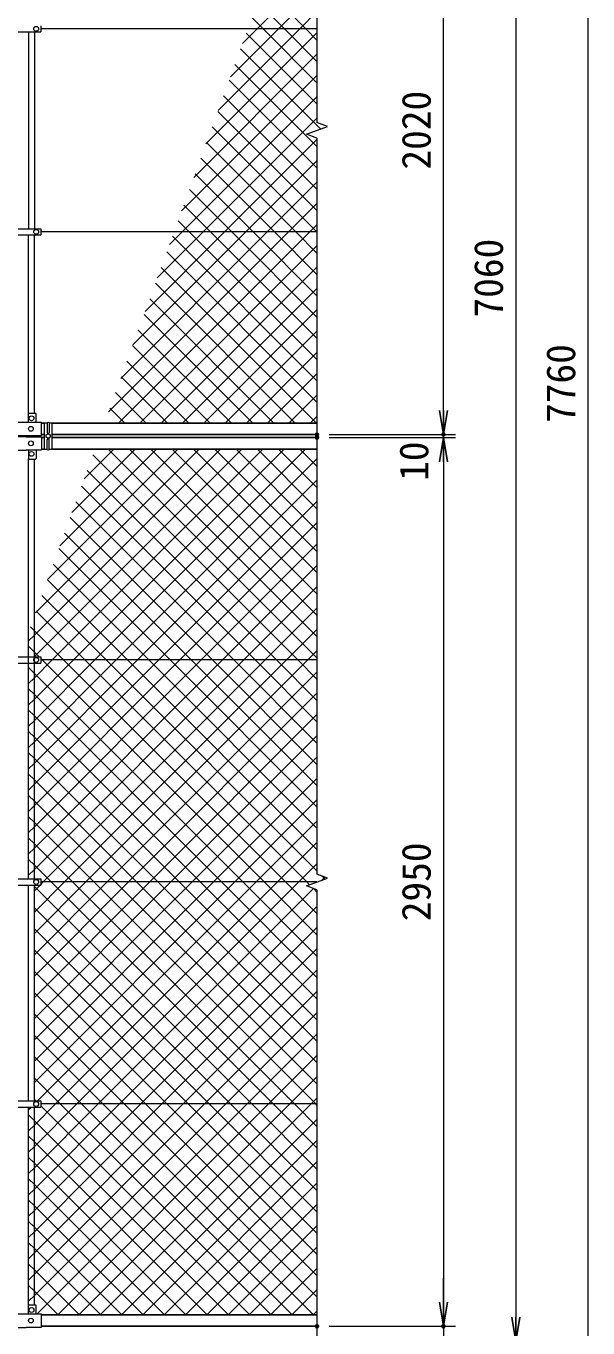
# Model space of a CAD drawing. Units: millimetres, scale not verified. Extents: x -8400 to 8400, y -5940 to 5940.
# Drawn here: x -4360 to -2494, y -2665 to 1656 of the extents above; entities that cross this region are included whole.
import ezdxf
from ezdxf.enums import TextEntityAlignment as Align

# ---------------------------------------------------------------- set-up
doc = ezdxf.new("R2010")
doc.units = ezdxf.units.MM
doc.header["$LTSCALE"] = 20
doc.header["$PDMODE"] = 32
doc.header["$PDSIZE"] = 10
for name, color, linetype, lineweight in [('0-1_D-STR1', 1, 'Continuous', 25), ('0-5_D-STR-DIM', 7, 'Continuous', 13), ('0-8_D-STR3', 3, 'Continuous', 13), ('0-B_D-STR2', 7, 'Continuous', 13)]:
    doc.layers.add(name, color=color, linetype=linetype, lineweight=lineweight)
doc.layers.add('0-6_0', color=7, linetype='Continuous')
doc.layers.add('0-7_Defpoints', color=8, linetype='Continuous')
doc.styles.add('ＭＳ ゴシック', font='')
doc.styles.get('ＭＳ ゴシック').set_extended_font_data('MS Gothic')

# ---------------------------------------------------------------- blocks, each defined once
blk = doc.blocks.new('_Open')
at = {"layer": '0-6_0'}
blk.add_line((-20, 3.333), (0, 0), dxfattribs=at)
blk.add_lwpolyline([(-20, -3.333), (0, 0), (-20, 0)], dxfattribs=at)

msp = doc.modelspace()

# ---------------------------------------------------------------- linework, layer by layer
at = {"layer": '0-1_D-STR1'}
for p, q in [((-4309.06, 338.1), (-4299.06, 338.1)), ((-4274.06, 338.1), (-3394.06, 338.1)), ((-4309.06, 300), (-4299.06, 300)), ((-4309.06, 290), (-4299.06, 290)), ((-4274.06, 300), (-3394.06, 300)), ((-4274.06, 290), (-3394.06, 290)), ((-4309.06, 251.9), (-4299.06, 251.9)), ((-4274.06, 251.9), (-3394.06, 251.9)), ((-4309.06, -2621.9), (-3394.06, -2621.9)), ((-4309.06, -2660), (-3394.06, -2660))]:
    msp.add_line(p, q, dxfattribs=at)
at = {"layer": '0-5_D-STR-DIM'}
for p, q in [((-2734.06, 4270), (-2734.06, -2630)), ((-2494.06, 4270), (-2494.06, -3330)), ((-3394.06, 3314.35), (-3394.06, 1335.65)), ((-2974.06, 380), (-2974.06, 2240)), ((-3429.3, 1297.17), (-3358.83, 1322.83)), ((-3394.06, 1284.35), (-3429.3, 1297.17)), ((-3358.83, 1322.83), (-3394.06, 1335.65)), ((-3394.06, 1284.35), (-3394.06, -1159.35)), ((-2974.06, 380), (-2974.06, 460)), ((-3354.06, 300), (-2934.06, 300)), ((-3354.06, 300), (-2934.06, 300)), ((-3354.06, 290), (-2934.06, 290)), ((-3354.06, 290), (-2934.06, 290)), ((-2974.06, 290), (-2974.06, 300)), ((-2974.06, 210), (-2974.06, -2580)), ((-2974.06, 210), (-2974.06, 130)), ((-3358.83, -1172.17), (-3394.06, -1159.35)), ((-3429.3, -1197.83), (-3358.83, -1172.17)), ((-3394.06, -1210.65), (-3429.3, -1197.83)), ((-3394.06, -1210.65), (-3394.06, -2800)), ((-2974.06, -2580), (-2974.06, -2500)), ((-3354.06, -2660), (-2934.06, -2660)), ((-3354.06, -2660), (-2934.06, -2660)), ((-2974.06, -2660), (-2974.06, -2710))]:
    msp.add_line(p, q, dxfattribs=at)
at = {"layer": '0-7_Defpoints'}
for p in [(-3394.06, 300), (-2974.06, 300), (-3394.06, 290), (-3394.06, -2660), (-2974.06, -2660)]:
    msp.add_point(p, dxfattribs=at)
at = {"layer": '0-8_D-STR3'}
for p, q in [((-4311.56, 1657.3), (-4311.56, 1636.7)), ((-3394.06, 1647), (-4311.56, 1647)), ((-4476.56, 1636.7), (-4311.56, 1636.7)), ((-4351.56, 1636.7), (-4351.56, 983.3)), ((-4332.56, 1636.7), (-4332.56, 983.3)), ((-4476.56, 983.3), (-4311.56, 983.3)), ((-4476.56, 962.7), (-4311.56, 962.7)), ((-4351.56, 370.42), (-4351.56, 962.7)), ((-4332.56, 371.1), (-4332.56, 962.7)), ((-4311.56, 983.3), (-4311.56, 962.7)), ((-3394.06, 973), (-4311.56, 973)), ((-4352.06, 341.1), (-4352.06, 369.1)), ((-4350.06, 371.1), (-4329.06, 371.1)), ((-4327.06, 341.1), (-4327.06, 369.1)), ((-4427.86, 341.6), (-4360.26, 341.6)), ((-4360.26, 341.6), (-4359.26, 341.1)), ((-4360.26, 341.1), (-4309.06, 341.1)), ((-4309.06, 297.1), (-4309.06, 341.1)), ((-4299.06, 339.37), (-4290.06, 339.37)), ((-4290.06, 339.37), (-4290.06, 307)), ((-4283.06, 339.37), (-4283.06, 307)), ((-4360.26, 297.1), (-4309.06, 297.1)), ((-4360.26, 292.9), (-4309.06, 292.9)), ((-4309.06, 292.9), (-4309.06, 248.9)), ((-4290.06, 250.11), (-4290.06, 283)), ((-4283.06, 250.11), (-4283.06, 283)), ((-4427.86, 248.4), (-4360.26, 248.4)), ((-4360.26, 248.4), (-4359.26, 248.9)), ((-4360.26, 248.9), (-4309.06, 248.9)), ((-4352.06, 248.9), (-4352.06, 220.9)), ((-4351.56, -1174.7), (-4351.56, 219.58)), ((-4350.06, 218.9), (-4329.06, 218.9)), ((-4332.56, -1174.7), (-4332.56, 218.9)), ((-4327.06, 248.9), (-4327.06, 220.9)), ((-4476.56, -437.7), (-4311.56, -437.7)), ((-4476.56, -458.3), (-4311.56, -458.3)), ((-4311.56, -437.7), (-4311.56, -458.3)), ((-3394.06, -448), (-4311.56, -448)), ((-4476.56, -1174.7), (-4311.56, -1174.7)), ((-4476.56, -1195.3), (-4311.56, -1195.3)), ((-4351.56, -1911.7), (-4351.56, -1195.3)), ((-4332.56, -1911.7), (-4332.56, -1195.3)), ((-4311.56, -1174.7), (-4311.56, -1195.3)), ((-3394.06, -1185), (-4311.56, -1185)), ((-4476.56, -1911.7), (-4311.56, -1911.7)), ((-4476.56, -1932.3), (-4311.56, -1932.3)), ((-4351.56, -2589.58), (-4351.56, -1932.3)), ((-4332.56, -2588.9), (-4332.56, -1932.3)), ((-4311.56, -1911.7), (-4311.56, -1932.3)), ((-3394.06, -1922), (-4311.56, -1922)), ((-4352.06, -2618.9), (-4352.06, -2590.9)), ((-4350.06, -2588.9), (-4329.06, -2588.9)), ((-4327.06, -2618.9), (-4327.06, -2590.9)), ((-4427.86, -2618.4), (-4360.26, -2618.4)), ((-4360.26, -2618.4), (-4359.26, -2618.9)), ((-4360.26, -2618.9), (-4309.06, -2618.9)), ((-4309.06, -2662.9), (-4309.06, -2618.9)), ((-4360.26, -2662.9), (-4309.06, -2662.9))]:
    msp.add_line(p, q, dxfattribs=at)
for points in [[(-4290.06, 250.11), (-4299.06, 250.11), (-4299.06, 339.37)], [(-4283.06, 339.37), (-4274.06, 339.37), (-4274.06, 250.11), (-4283.06, 250.11)], [(-4427.86, 296.6), (-4360.26, 296.6), (-4359.26, 297.1)], [(-4427.86, 293.4), (-4360.26, 293.4), (-4359.26, 292.9)], [(-4427.86, -2663.4), (-4360.26, -2663.4), (-4359.26, -2662.9)]]:
    msp.add_lwpolyline(points, dxfattribs=at)
msp.add_lwpolyline([(-4286.56, 286.9), (-4293.58, 290.95), (-4293.58, 299.05), (-4286.56, 303.1), (-4279.55, 299.05), (-4279.55, 290.95)], close=True, dxfattribs=at)
for centre, radius in [((-4326.56, 1647), 8), ((-4326.56, 973), 8), ((-4342.06, 354.1), 8), ((-4344.06, 319.1), 8), ((-4344.06, 270.9), 8), ((-4286.56, 295), 7.03), ((-4342.06, 235.9), 8), ((-4326.56, -448), 8), ((-4326.56, -1185), 8), ((-4326.56, -1922), 8), ((-4344.06, -2640.9), 8), ((-4342.06, -2605.9), 8)]:
    msp.add_circle(centre, radius, dxfattribs=at)
for centre, radius, start, end in [((-4350.06, 369.1), 2, 90, 180), ((-4329.06, 369.1), 2, 0, 90), ((-4286.56, 333.74), 6.62, 58.10921, 121.89079), ((-4286.56, 307), 3.5, 180, 0), ((-4286.56, 283), 3.5, 0, 180), ((-4350.06, 220.9), 2, 180, 270), ((-4329.06, 220.9), 2, 270, 0), ((-4286.56, 255.74), 6.62, 238.10921, 301.89079), ((-4350.06, -2590.9), 2, 90, 180), ((-4329.06, -2590.9), 2, 0, 90)]:
    msp.add_arc(centre, radius, start, end, dxfattribs=at)
at = {"layer": '0-B_D-STR2'}
for p, q in [((-3592.42, 1647), (-3394.06, 1845.35)), ((-3431.53, 1647), (-3572.23, 1787.7)), ((-3521.71, 1647), (-3394.06, 1774.64)), ((-3502.24, 1647), (-3591.1, 1735.86)), ((-3451, 1647), (-3394.06, 1703.93)), ((-3722.12, 1375.87), (-3451, 1647)), ((-3681.66, 1487.05), (-3521.71, 1647)), ((-3641.19, 1598.22), (-3592.42, 1647)), ((-3572.95, 1647), (-3609.97, 1684.02)), ((-3394.06, 1468.12), (-3572.95, 1647)), ((-3394.06, 1538.83), (-3502.24, 1647)), ((-3394.06, 1609.54), (-3431.53, 1647)), ((-3762.59, 1264.7), (-3394.06, 1633.22)), ((-3394.06, 1397.41), (-3628.84, 1632.18)), ((-3803.05, 1153.52), (-3394.06, 1562.51)), ((-3381.82, 1314.46), (-3647.7, 1580.34)), ((-3394.06, 1255.98), (-3666.57, 1528.49)), ((-3843.52, 1042.35), (-3394.06, 1491.8)), ((-3394.06, 1185.27), (-3685.44, 1476.65)), ((-3842.15, 973), (-3394.06, 1421.09)), ((-3394.06, 1114.56), (-3704.31, 1424.81)), ((-3771.44, 973), (-3394.06, 1350.38)), ((-3394.06, 1043.85), (-3723.18, 1372.97)), ((-3394.06, 973.14), (-3742.05, 1321.13)), ((-3464.63, 973), (-3760.92, 1269.29)), ((-3700.73, 973), (-3394.06, 1279.67)), ((-3535.34, 973), (-3779.79, 1217.44)), ((-3630.02, 973), (-3394.06, 1208.96)), ((-3606.05, 973), (-3798.66, 1165.6)), ((-3559.31, 973), (-3394.06, 1138.25)), ((-3676.76, 973), (-3817.52, 1113.76)), ((-3747.47, 973), (-3836.39, 1061.92)), ((-3488.6, 973), (-3394.06, 1067.54)), ((-3818.19, 973), (-3855.26, 1010.08)), ((-4086.3, 375.3), (-3488.6, 973)), ((-4045.84, 486.47), (-3559.31, 973)), ((-4005.37, 597.65), (-3630.02, 973)), ((-3964.91, 708.82), (-3700.73, 973)), ((-3924.44, 820), (-3771.44, 973)), ((-3883.98, 931.17), (-3842.15, 973)), ((-3394.06, 478.17), (-3874.13, 958.23)), ((-3394.06, 548.88), (-3818.19, 973)), ((-3394.06, 619.59), (-3747.47, 973)), ((-3394.06, 690.3), (-3676.76, 973)), ((-3394.06, 761.01), (-3606.05, 973)), ((-3394.06, 831.72), (-3535.34, 973)), ((-3394.06, 902.43), (-3464.63, 973)), ((-3982.08, 338.1), (-3394.06, 926.11)), ((-3394.06, 407.46), (-3893, 906.39)), ((-3395.42, 338.1), (-3911.87, 854.55)), ((-3911.37, 338.1), (-3394.06, 855.4)), ((-3466.13, 338.1), (-3930.74, 802.71)), ((-3840.66, 338.1), (-3394.06, 784.69)), ((-3536.84, 338.1), (-3949.61, 750.87)), ((-3607.55, 338.1), (-3968.47, 699.03)), ((-3769.95, 338.1), (-3394.06, 713.98)), ((-3678.26, 338.1), (-3987.34, 647.18)), ((-3699.24, 338.1), (-3394.06, 643.27)), ((-3748.97, 338.1), (-4006.21, 595.34)), ((-3628.52, 338.1), (-3394.06, 572.56)), ((-3819.68, 338.1), (-4025.08, 543.5)), ((-3890.39, 338.1), (-4043.95, 491.66)), ((-3557.81, 338.1), (-3394.06, 501.85)), ((-3961.1, 338.1), (-4062.82, 439.82)), ((-3487.1, 338.1), (-3394.06, 431.14)), ((-4031.81, 338.1), (-4081.69, 387.97)), ((-3416.39, 338.1), (-3394.06, 360.43)), ((-4329.09, -291.75), (-3785.44, 251.9)), ((-4288.62, -180.58), (-3856.15, 251.9)), ((-4273.2, -448), (-3573.3, 251.9)), ((-4248.16, -69.4), (-3926.86, 251.9)), ((-4207.7, 41.77), (-3997.57, 251.9)), ((-4202.49, -448), (-3502.59, 251.9)), ((-4167.23, 152.95), (-4068.28, 251.9)), ((-3457.85, -448), (-4138.29, 232.45)), ((-4131.78, -448), (-3431.88, 251.9)), ((-3394.06, -441.07), (-4087.04, 251.9)), ((-4061.07, -448), (-3394.06, 219.01)), ((-3394.06, -370.36), (-4016.32, 251.9)), ((-3394.06, -299.65), (-3945.61, 251.9)), ((-3394.06, -228.94), (-3874.9, 251.9)), ((-3394.06, -158.23), (-3804.19, 251.9)), ((-3394.06, -87.52), (-3733.48, 251.9)), ((-3394.06, -16.81), (-3662.77, 251.9)), ((-3394.06, 53.9), (-3592.06, 251.9)), ((-3394.06, 124.61), (-3521.35, 251.9)), ((-3394.06, 195.32), (-3450.64, 251.9)), ((-3528.56, -448), (-4157.16, 180.61)), ((-3990.36, -448), (-3394.06, 148.3)), ((-3599.27, -448), (-4176.03, 128.77)), ((-3669.98, -448), (-4194.9, 76.92)), ((-3919.65, -448), (-3394.06, 77.59)), ((-3740.69, -448), (-4213.77, 25.08)), ((-3848.94, -448), (-3394.06, 6.88)), ((-3811.4, -448), (-4232.64, -26.76)), ((-3882.11, -448), (-4251.51, -78.6)), ((-3778.23, -448), (-3394.06, -63.84)), ((-3952.82, -448), (-4270.38, -130.44)), ((-3707.52, -448), (-3394.06, -134.55)), ((-4023.53, -448), (-4289.25, -182.29)), ((-3636.81, -448), (-3394.06, -205.26)), ((-3495.39, -448), (-3394.06, -346.68)), ((-3424.68, -448), (-3394.06, -417.39)), ((-4332.56, -492.52), (-4351.56, -473.52)), ((-4332.56, -507.36), (-4273.2, -448)), ((-4332.56, -578.07), (-4202.49, -448)), ((-4332.56, -648.78), (-4131.78, -448)), ((-4332.56, -719.49), (-4061.07, -448)), ((-4332.56, -790.2), (-3990.36, -448)), ((-4332.56, -860.91), (-3919.65, -448)), ((-4332.56, -931.62), (-3848.94, -448)), ((-4332.56, -1002.34), (-3778.23, -448)), ((-4332.56, -1073.05), (-3707.52, -448)), ((-4332.56, -1143.76), (-3636.81, -448)), ((-4232.39, -1185), (-3495.39, -448)), ((-4161.68, -1185), (-3424.68, -448)), ((-3394.06, -1077.47), (-4023.53, -448)), ((-3394.06, -1006.76), (-3952.82, -448)), ((-3394.06, -936.05), (-3882.11, -448)), ((-3394.06, -865.34), (-3811.4, -448)), ((-3394.06, -794.62), (-3740.69, -448)), ((-3394.06, -723.91), (-3669.98, -448)), ((-3394.06, -653.2), (-3599.27, -448)), ((-3394.06, -582.49), (-3528.56, -448)), ((-3394.06, -511.78), (-3457.85, -448)), ((-4351.56, -526.36), (-4332.56, -507.36)), ((-3640.08, -1185), (-4332.56, -492.52)), ((-4090.96, -1185), (-3394.06, -488.1)), ((-4332.56, -563.23), (-4351.56, -544.23)), ((-4020.25, -1185), (-3394.06, -558.81)), ((-4351.56, -597.07), (-4332.56, -578.07)), ((-3710.8, -1185), (-4332.56, -563.23)), ((-4332.56, -633.94), (-4351.56, -614.94)), ((-3781.51, -1185), (-4332.56, -633.94)), ((-3949.54, -1185), (-3394.06, -629.52)), ((-4351.56, -667.78), (-4332.56, -648.78)), ((-4332.56, -704.65), (-4351.56, -685.65)), ((-4351.56, -738.49), (-4332.56, -719.49)), ((-3852.22, -1185), (-4332.56, -704.65)), ((-3878.83, -1185), (-3394.06, -700.23)), ((-4332.56, -775.36), (-4351.56, -756.36)), ((-3922.93, -1185), (-4332.56, -775.36)), ((-3808.12, -1185), (-3394.06, -770.94)), ((-4351.56, -809.2), (-4332.56, -790.2)), ((-4332.56, -846.07), (-4351.56, -827.07)), ((-4351.56, -879.91), (-4332.56, -860.91)), ((-3993.64, -1185), (-4332.56, -846.07)), ((-3737.41, -1185), (-3394.06, -841.65)), ((-4332.56, -916.79), (-4351.56, -897.79)), ((-4351.56, -950.62), (-4332.56, -931.62)), ((-4064.35, -1185), (-4332.56, -916.79)), ((-3666.7, -1185), (-3394.06, -912.36)), ((-4332.56, -987.5), (-4351.56, -968.5)), ((-4135.06, -1185), (-4332.56, -987.5)), ((-4351.56, -1021.34), (-4332.56, -1002.34)), ((-4332.56, -1058.21), (-4351.56, -1039.21)), ((-4351.56, -1092.05), (-4332.56, -1073.05)), ((-4205.77, -1185), (-4332.56, -1058.21)), ((-3525.28, -1185), (-3394.06, -1053.78)), ((-4332.56, -1128.92), (-4351.56, -1109.92)), ((-4351.56, -1162.76), (-4332.56, -1143.76)), ((-4276.48, -1185), (-4332.56, -1128.92)), ((-3454.57, -1185), (-3394.06, -1124.5)), ((-3367.07, -1175.17), (-3376.5, -1165.74)), ((-4332.56, -1285.18), (-4232.39, -1185)), ((-4332.56, -1355.89), (-4161.68, -1185)), ((-4332.56, -1426.6), (-4090.96, -1185)), ((-4332.56, -1497.31), (-4020.25, -1185)), ((-4332.56, -1568.02), (-3949.54, -1185)), ((-4332.56, -1638.73), (-3878.83, -1185)), ((-4332.56, -1709.44), (-3808.12, -1185)), ((-4332.56, -1780.15), (-3737.41, -1185)), ((-4332.56, -1850.86), (-3666.7, -1185)), ((-4332.56, -1214.47), (-4313.4, -1195.3)), ((-3610.19, -1922), (-4332.56, -1199.63)), ((-3539.48, -1922), (-4276.48, -1185)), ((-4262.28, -1922), (-3525.28, -1185)), ((-3468.77, -1922), (-4205.77, -1185)), ((-4191.57, -1922), (-3454.57, -1185)), ((-3398.06, -1922), (-4135.06, -1185)), ((-3394.06, -1855.29), (-4064.35, -1185)), ((-3394.06, -1784.57), (-3993.64, -1185)), ((-3394.06, -1713.86), (-3922.93, -1185)), ((-3394.06, -1643.15), (-3852.22, -1185)), ((-3394.06, -1572.44), (-3781.51, -1185)), ((-3394.06, -1501.73), (-3710.8, -1185)), ((-3394.06, -1431.02), (-3640.08, -1185)), ((-3394.06, -1218.89), (-3407.01, -1205.94)), ((-3378.02, -1179.16), (-3367.77, -1168.92)), ((-3680.9, -1922), (-4332.56, -1270.34)), ((-4050.15, -1922), (-3394.06, -1265.92)), ((-3979.44, -1922), (-3394.06, -1336.63)), ((-3751.61, -1922), (-4332.56, -1341.05)), ((-3822.32, -1922), (-4332.56, -1411.76)), ((-3908.73, -1922), (-3394.06, -1407.34)), ((-3893.03, -1922), (-4332.56, -1482.47)), ((-3838.01, -1922), (-3394.06, -1478.05)), ((-3963.74, -1922), (-4332.56, -1553.18)), ((-3767.3, -1922), (-3394.06, -1548.76)), ((-4034.46, -1922), (-4332.56, -1623.89)), ((-3696.59, -1922), (-3394.06, -1619.47)), ((-4105.17, -1922), (-4332.56, -1694.6)), ((-4175.88, -1922), (-4332.56, -1765.31)), ((-3555.17, -1922), (-3394.06, -1760.89)), ((-4246.59, -1922), (-4332.56, -1836.02)), ((-3484.46, -1922), (-3394.06, -1831.6)), ((-4351.56, -1940.57), (-4343.29, -1932.3)), ((-4327.6, -1911.7), (-4332.56, -1906.73)), ((-4332.56, -1992.28), (-4262.28, -1922)), ((-4332.56, -2063), (-4191.57, -1922)), ((-4332.56, -2204.42), (-4050.15, -1922)), ((-4332.56, -2275.13), (-3979.44, -1922)), ((-4332.56, -2345.84), (-3908.73, -1922)), ((-4332.56, -2416.55), (-3838.01, -1922)), ((-4332.56, -2487.26), (-3767.3, -1922)), ((-4332.56, -2557.97), (-3696.59, -1922)), ((-3617.4, -2621.9), (-4311.56, -1927.73)), ((-4255.07, -2621.9), (-3555.17, -1922)), ((-3546.69, -2621.9), (-4246.59, -1922)), ((-4184.36, -2621.9), (-3484.46, -1922)), ((-3475.98, -2621.9), (-4175.88, -1922)), ((-4113.65, -2621.9), (-3413.75, -1922)), ((-3405.27, -2621.9), (-4105.17, -1922)), ((-3394.06, -2562.39), (-4034.46, -1922)), ((-3394.06, -2491.68), (-3963.74, -1922)), ((-3394.06, -2420.97), (-3893.03, -1922)), ((-3394.06, -2350.26), (-3822.32, -1922)), ((-3394.06, -2279.55), (-3751.61, -1922)), ((-3394.06, -2208.84), (-3680.9, -1922)), ((-3394.06, -2138.13), (-3610.19, -1922)), ((-3394.06, -2067.42), (-3539.48, -1922)), ((-3394.06, -1996.71), (-3468.77, -1922)), ((-3413.75, -1922), (-3394.06, -1902.31)), ((-3394.06, -1926), (-3398.06, -1922)), ((-4332.56, -1977.45), (-4351.56, -1958.45)), ((-3688.11, -2621.9), (-4332.56, -1977.45)), ((-4042.94, -2621.9), (-3394.06, -1973.02)), ((-4351.56, -2011.28), (-4332.56, -1992.28)), ((-4332.56, -2048.16), (-4351.56, -2029.16)), ((-4351.56, -2082), (-4332.56, -2063)), ((-3758.82, -2621.9), (-4332.56, -2048.16)), ((-3972.23, -2621.9), (-3394.06, -2043.73)), ((-4332.56, -2118.87), (-4351.56, -2099.87)), ((-3901.52, -2621.9), (-3394.06, -2114.45)), ((-3829.53, -2621.9), (-4332.56, -2118.87)), ((-4332.56, -2189.58), (-4351.56, -2170.58)), ((-3900.24, -2621.9), (-4332.56, -2189.58)), ((-3830.81, -2621.9), (-3394.06, -2185.16)), ((-4351.56, -2223.42), (-4332.56, -2204.42)), ((-4332.56, -2260.29), (-4351.56, -2241.29)), ((-4351.56, -2294.13), (-4332.56, -2275.13)), ((-3970.95, -2621.9), (-4332.56, -2260.29)), ((-3760.1, -2621.9), (-3394.06, -2255.87)), ((-4332.56, -2331), (-4351.56, -2312)), ((-4041.66, -2621.9), (-4332.56, -2331)), ((-3689.39, -2621.9), (-3394.06, -2326.58)), ((-4351.56, -2364.84), (-4332.56, -2345.84)), ((-4332.56, -2401.71), (-4351.56, -2382.71)), ((-4351.56, -2435.55), (-4332.56, -2416.55)), ((-4112.37, -2621.9), (-4332.56, -2401.71)), ((-3618.68, -2621.9), (-3394.06, -2397.29)), ((-4332.56, -2472.42), (-4351.56, -2453.42)), ((-4351.56, -2506.26), (-4332.56, -2487.26)), ((-4183.08, -2621.9), (-4332.56, -2472.42)), ((-3547.97, -2621.9), (-3394.06, -2468)), ((-4332.56, -2543.13), (-4351.56, -2524.13)), ((-4253.79, -2621.9), (-4332.56, -2543.13)), ((-3477.25, -2621.9), (-3394.06, -2538.71)), ((-4351.56, -2576.97), (-4332.56, -2557.97)), ((-3406.54, -2621.9), (-3394.06, -2609.42))]:
    msp.add_line(p, q, dxfattribs=at)
for points in [[(-4052.79, 338.1), (-3417.89, 973), (-3394.06, 996.82)], [(-4351.56, -384.94), (-4332.56, -365.94), (-3714.72, 251.9)], [(-4333.61, -437.7), (-4332.56, -436.65), (-3644.01, 251.9)], [(-3394.06, -1148.18), (-4094.24, -448), (-4308.11, -234.13)], [(-3418.91, -1194.04), (-3427.95, -1185), (-4164.95, -448), (-4326.98, -285.97)], [(-4311.56, -1193.47), (-4303.1, -1185), (-3566.1, -448), (-3394.06, -275.97)], [(-3394.06, -1289.6), (-3498.66, -1185), (-4235.66, -448), (-4332.56, -351.1), (-4345.85, -337.81)], [(-4316.67, -437.7), (-4332.56, -421.81), (-4351.56, -402.81)], [(-3394.06, -1360.31), (-3569.37, -1185), (-4306.37, -448), (-4311.56, -442.81)], [(-4322.69, -1911.7), (-3595.99, -1185), (-3394.06, -983.07)], [(-4351.56, -2152.71), (-4332.56, -2133.71), (-4120.86, -1922), (-3405.39, -1206.53)], [(-4322.78, -2618.9), (-3625.88, -1922), (-3394.06, -1690.18)]]:
    msp.add_lwpolyline(points, dxfattribs=at)

# ---------------------------------------------------------------- block references
at = {"layer": '0-5_D-STR-DIM', "xscale": 4, "yscale": 4}
for p, rotation in [((-2974.06, 300), 270), ((-2974.06, 300), 270), ((-2974.06, 290), 90), ((-2974.06, 290), 90), ((-2974.06, -2660), 270), ((-2974.06, -2660), 270), ((-2734.06, -2710), 270)]:
    msp.add_blockref('_Open', p, dxfattribs=dict(at, rotation=rotation))

# ---------------------------------------------------------------- texts
at = {"layer": '0-5_D-STR-DIM', "style": 'ＭＳ ゴシック'}
for s, p in [('2020', (-2987.56, 1179.5)), ('7060', (-2747.56, 688.5)), ('7760', (-2507.56, 338.5)), ('10', (-2995.42, 146.28)), ('2950', (-2987.56, -1315.5))]:
    msp.add_text(s, height=96.19, rotation=90, dxfattribs=at).set_placement(p, align=Align.BOTTOM_LEFT)

doc.saveas('drawing.dxf')
